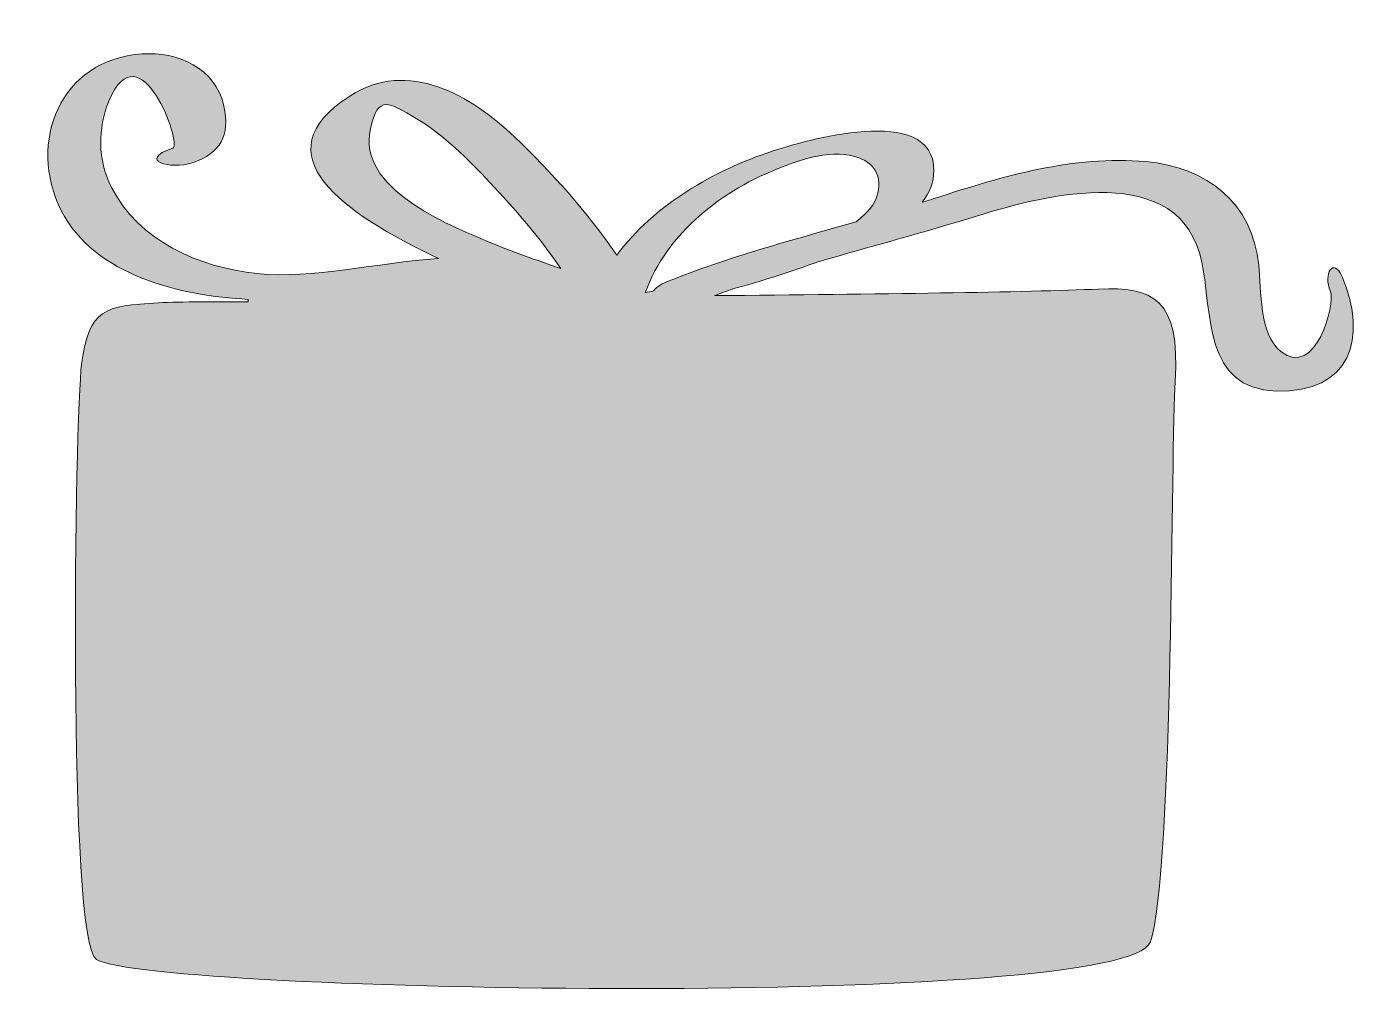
# Model space of a CAD drawing. Header units: inches. Extents: x -2 to 103, y -2 to 75.
import ezdxf

# ---------------------------------------------------------------- set-up
doc = ezdxf.new("R2010")
doc.units = ezdxf.units.IN
doc.header["$MEASUREMENT"] = 0
doc.layers.add('Layer 1', color=7, linetype='Continuous')

msp = doc.modelspace()

# ---------------------------------------------------------------- hatches: boundary and pattern name
at = {"layer": 'Layer 1', "true_color": 0xecc7bc}
h = msp.add_hatch(color=254, dxfattribs=at)
h.dxf.hatch_style = 2
edge = h.paths.add_edge_path()
edge.add_spline(control_points=[(100.72, 55.38), (100.07, 56.92), (99.22, 55.63), (99.81, 54.24), (100.22, 53.26), (98.67, 47.42), (95.96, 49.56), (94.26, 50.91), (94.43, 54.36), (94.23, 56.28), (93.74, 61.14), (90.22, 63.91), (85.42, 64.34), (79.84, 64.84), (74.32, 63.2), (69.07, 61.5), (68.73, 61.39), (68.39, 61.28), (68.05, 61.18), (68.6, 61.91), (68.95, 62.72), (68.95, 63.64), (68.96, 68.98), (58.75, 65.92), (56.36, 65.14), (51.9, 63.69), (47.16, 60.96), (44.27, 57.05), (42.01, 60.42), (39.17, 63.54), (36.33, 66.25), (32.93, 69.49), (28.07, 72.38), (23.49, 69.44), (16.45, 64.92), (22.95, 60.31), (30.41, 56.81), (25.6, 56.46), (20.57, 55.19), (16.29, 55.63), (11.75, 56.11), (7.07, 58.16), (4.93, 62.38), (3.88, 64.47), (3.87, 66.93), (4.76, 69.05), (7.18, 74.83), (10.48, 65.64), (9.73, 65.39), (6.88, 64.41), (9.57, 63.68), (11.25, 64.25), (13.47, 65.01), (14.18, 66.36), (13.7, 68.66), (13.07, 71.65), (10.07, 72.9), (7.34, 72.72), (0.95, 72.29), (-1.63, 65.84), (1.05, 60.53), (3.62, 55.45), (10.37, 53.9), (15.6, 53.62), (15.6, 53.62), (15.6, 53.44), (15.6, 53.44), (13.41, 53.44), (10.26, 53.44), (8.63, 53.35), (4.37, 53.12), (3.21, 52.89), (2.63, 48.59), (2.1, 44.7), (1.5, 3.57), (3.79, 2.26), (8.37, -0.36), (83.99, -1.6), (85.8, 3.63), (87.62, 8.86), (87.41, 42.82), (87.72, 47.21), (88.16, 53.73), (85.97, 54.6), (81.77, 54.42), (76.26, 54.18), (64.47, 54.03), (51.88, 53.91), (52.35, 54.09), (52.82, 54.26), (53.3, 54.43), (55.41, 55.01), (57.5, 55.66), (59.56, 56.41), (59.68, 56.45), (59.82, 56.5), (59.95, 56.54), (64.06, 57.75), (68.22, 58.84), (72.27, 60.1), (77.68, 61.77), (88.15, 64.49), (89.8, 56.53), (90.62, 52.56), (89.93, 46.65), (95.59, 46.49), (101.36, 46.32), (102.75, 50.58), (100.72, 55.38)], knot_values=[0, 0, 0, 0, 1, 1, 1, 2, 2, 2, 3, 3, 3, 4, 4, 4, 5, 5, 5, 6, 6, 6, 7, 7, 7, 8, 8, 8, 9, 9, 9, 10, 10, 10, 11, 11, 11, 12, 12, 12, 13, 13, 13, 14, 14, 14, 15, 15, 15, 16, 16, 16, 17, 17, 17, 18, 18, 18, 19, 19, 19, 20, 20, 20, 21, 21, 21, 22, 22, 22, 23, 23, 23, 24, 24, 24, 25, 25, 25, 26, 26, 26, 27, 27, 27, 28, 28, 28, 29, 29, 29, 30, 30, 30, 31, 31, 31, 32, 32, 32, 33, 33, 33, 34, 34, 34, 35, 35, 35, 36, 36, 36, 36], degree=3, periodic=1)
edge = h.paths.add_edge_path()
edge.add_spline(control_points=[(34.34, 58.08), (31.08, 59.46), (24.06, 62.24), (25.1, 66.89), (25.7, 69.6), (26.55, 68.94), (28.66, 67.7), (30.83, 66.41), (32.68, 64.54), (34.4, 62.72), (36.35, 60.67), (38.28, 58.41), (39.93, 56.01), (38.04, 56.68), (36.15, 57.32), (34.34, 58.08)], knot_values=[0, 0, 0, 0, 1, 1, 1, 2, 2, 2, 3, 3, 3, 4, 4, 4, 5, 5, 5, 5], degree=3, periodic=1)
edge = h.paths.add_edge_path()
edge.add_spline(control_points=[(64.01, 60.72), (63.69, 60.33), (63.32, 59.98), (62.91, 59.65), (57.95, 58.25), (52.97, 56.92), (48.2, 55), (47.63, 54.77), (47.3, 54.53), (47.13, 54.28), (46.92, 54.23), (46.7, 54.18), (46.49, 54.14), (48.18, 58.83), (52.53, 62.16), (57.09, 63.9), (59.06, 64.66), (61.57, 65.49), (63.57, 64.43), (65.03, 63.65), (64.9, 61.8), (64.01, 60.72)], knot_values=[0, 0, 0, 0, 1, 1, 1, 2, 2, 2, 3, 3, 3, 4, 4, 4, 5, 5, 5, 6, 6, 6, 7, 7, 7, 7], degree=3, periodic=1)

# ---------------------------------------------------------------- linework, layer by layer
at = {"layer": 'Layer 1', "lineweight": 0}
for points, knots in [([(100.72, 55.38), (100.07, 56.92), (99.22, 55.63), (99.81, 54.24), (100.22, 53.26), (98.67, 47.42), (95.96, 49.56), (94.26, 50.91), (94.43, 54.36), (94.23, 56.28), (93.74, 61.14), (90.22, 63.91), (85.42, 64.34), (79.84, 64.84), (74.32, 63.2), (69.07, 61.5), (68.73, 61.39), (68.39, 61.28), (68.05, 61.18), (68.6, 61.91), (68.95, 62.72), (68.95, 63.64), (68.96, 68.98), (58.75, 65.92), (56.36, 65.14), (51.9, 63.69), (47.16, 60.96), (44.27, 57.05), (42.01, 60.42), (39.17, 63.54), (36.33, 66.25), (32.93, 69.49), (28.07, 72.38), (23.49, 69.44), (16.45, 64.92), (22.95, 60.31), (30.41, 56.81), (25.6, 56.46), (20.57, 55.19), (16.29, 55.63), (11.75, 56.11), (7.07, 58.16), (4.93, 62.38), (3.88, 64.47), (3.87, 66.93), (4.76, 69.05), (7.18, 74.83), (10.48, 65.64), (9.73, 65.39), (6.88, 64.41), (9.57, 63.68), (11.25, 64.25), (13.47, 65.01), (14.18, 66.36), (13.7, 68.66), (13.07, 71.65), (10.07, 72.9), (7.34, 72.72), (0.95, 72.29), (-1.63, 65.84), (1.05, 60.53), (3.62, 55.45), (10.37, 53.9), (15.6, 53.62), (15.6, 53.62), (15.6, 53.44), (15.6, 53.44), (13.41, 53.44), (10.26, 53.44), (8.63, 53.35), (4.37, 53.12), (3.21, 52.89), (2.63, 48.59), (2.1, 44.7), (1.5, 3.57), (3.79, 2.26), (8.37, -0.36), (83.99, -1.6), (85.8, 3.63), (87.62, 8.86), (87.41, 42.82), (87.72, 47.21), (88.16, 53.73), (85.97, 54.6), (81.77, 54.42), (76.26, 54.18), (64.47, 54.03), (51.88, 53.91), (52.35, 54.09), (52.82, 54.26), (53.3, 54.43), (55.41, 55.01), (57.5, 55.66), (59.56, 56.41), (59.68, 56.45), (59.82, 56.5), (59.95, 56.54), (64.06, 57.75), (68.22, 58.84), (72.27, 60.1), (77.68, 61.77), (88.15, 64.49), (89.8, 56.53), (90.62, 52.56), (89.93, 46.65), (95.59, 46.49), (101.36, 46.32), (102.75, 50.58), (100.72, 55.38)], [0, 0, 0, 0, 1, 1, 1, 2, 2, 2, 3, 3, 3, 4, 4, 4, 5, 5, 5, 6, 6, 6, 7, 7, 7, 8, 8, 8, 9, 9, 9, 10, 10, 10, 11, 11, 11, 12, 12, 12, 13, 13, 13, 14, 14, 14, 15, 15, 15, 16, 16, 16, 17, 17, 17, 18, 18, 18, 19, 19, 19, 20, 20, 20, 21, 21, 21, 22, 22, 22, 23, 23, 23, 24, 24, 24, 25, 25, 25, 26, 26, 26, 27, 27, 27, 28, 28, 28, 29, 29, 29, 30, 30, 30, 31, 31, 31, 32, 32, 32, 33, 33, 33, 34, 34, 34, 35, 35, 35, 36, 36, 36, 36]), ([(34.34, 58.08), (31.08, 59.46), (24.06, 62.24), (25.1, 66.89), (25.7, 69.6), (26.55, 68.94), (28.66, 67.7), (30.83, 66.41), (32.68, 64.54), (34.4, 62.72), (36.35, 60.67), (38.28, 58.41), (39.93, 56.01), (38.04, 56.68), (36.15, 57.32), (34.34, 58.08)], [0, 0, 0, 0, 1, 1, 1, 2, 2, 2, 3, 3, 3, 4, 4, 4, 5, 5, 5, 5]), ([(64.01, 60.72), (63.69, 60.33), (63.32, 59.98), (62.91, 59.65), (57.95, 58.25), (52.97, 56.92), (48.2, 55), (47.63, 54.77), (47.3, 54.53), (47.13, 54.28), (46.92, 54.23), (46.7, 54.18), (46.49, 54.14), (48.18, 58.83), (52.53, 62.16), (57.09, 63.9), (59.06, 64.66), (61.57, 65.49), (63.57, 64.43), (65.03, 63.65), (64.9, 61.8), (64.01, 60.72)], [0, 0, 0, 0, 1, 1, 1, 2, 2, 2, 3, 3, 3, 4, 4, 4, 5, 5, 5, 6, 6, 6, 7, 7, 7, 7])]:
    msp.add_open_spline(points, degree=3, knots=knots, dxfattribs=at)

doc.saveas('drawing.dxf')
